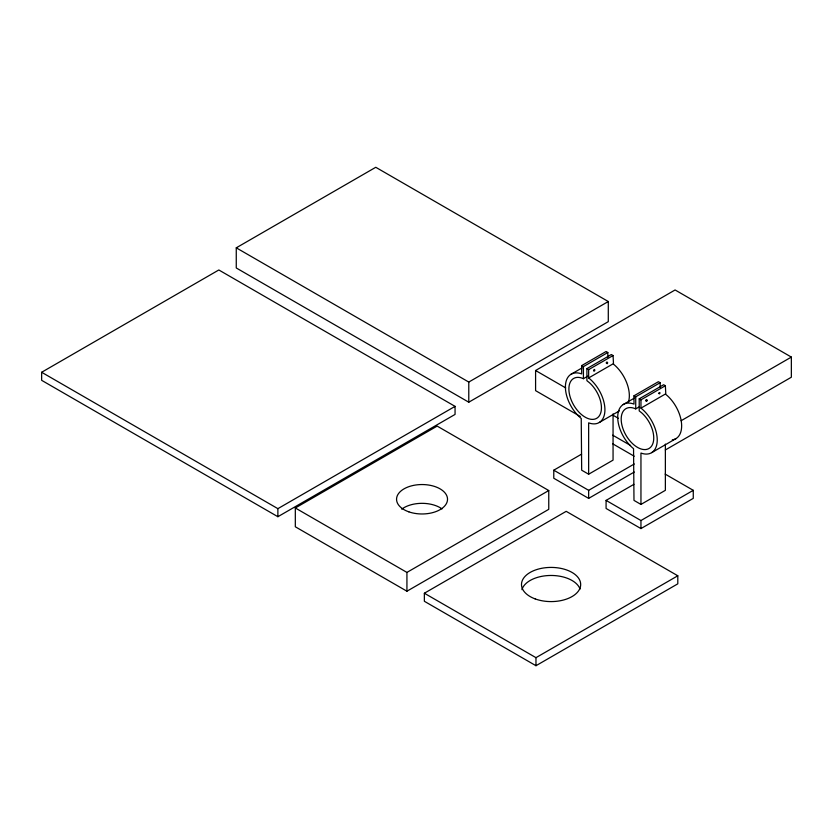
<?xml version="1.0" encoding="UTF-8"?>
<svg xmlns="http://www.w3.org/2000/svg" width="833" height="833" viewBox="0 0 833 833"><rect width="100%" height="100%" fill="white"/><g stroke="black" fill="none" stroke-linecap="round" stroke-linejoin="round"><path stroke-width="1.25" d="M606.112 362.855L606.965 363.126L606.82 361.97M659.538 392.76L658.476 393.53M645.971 399.798L646.772 400.048L645.971 401.037M236.26 247.828L375.766 167.287L608.288 301.525L608.288 321.663L468.781 402.204L236.26 267.966L236.26 247.828L468.781 382.066L608.288 301.525M41.65 372.268L218.829 269.975L455.057 406.369L455.057 414.418L277.878 516.71L41.65 380.327L41.65 372.268L277.878 508.661L455.057 406.369M295.319 507.984L437.158 426.1L548.76 490.533L548.76 509.327L406.931 591.211L295.319 526.779L295.319 507.984L406.931 572.417L548.76 490.533M580.299 416.458L535.588 390.646L535.588 370.508L675.094 289.967L791.35 357.086L791.35 377.224L665.338 449.976M613.057 413.897L613.057 460.128L588.65 474.216L581.673 470.197L581.236 418.478A27.947 16.139 60 0 1 565.399 386.71A27.947 16.139 60 0 1 581.684 373.902L581.673 365.604L606.091 351.505L607.83 352.515L607.83 357.347M581.673 365.604L583.423 366.603L607.83 352.515M570.917 374.34L582.007 367.926M587.859 376.12L583.423 378.692L581.299 377.89A23.022 13.286 60 0 0 571.698 401.152A23.022 13.286 60 0 0 598.427 416.937A23.022 13.286 60 0 0 589.389 382.67L586.911 380.702L586.911 368.623L611.318 354.525L613.067 355.535L613.505 364.177A27.947 16.139 60 0 1 628.301 402.391M586.911 368.623L588.65 369.633L613.067 355.535M588.65 474.216L588.65 422.852A27.947 16.139 60 0 0 604.925 410.044A27.947 16.139 60 0 0 589.087 378.276L588.65 377.943L613.067 363.844M665.369 444.093L665.369 490.325L640.952 504.423L633.986 500.394L633.549 448.675A27.947 16.139 60 0 1 617.711 416.906A27.947 16.139 60 0 1 633.996 404.099L633.986 395.8L658.403 381.701L660.142 382.711L660.142 387.543M633.986 395.8L635.725 396.81L660.142 382.711M623.219 404.536L634.319 398.132M639.057 406.962L635.725 408.888L633.611 408.087A23.022 13.286 60 0 0 624 431.348A23.022 13.286 60 0 0 650.729 447.134A23.022 13.286 60 0 0 641.702 412.866L639.213 410.908L639.213 398.82L663.63 384.731L665.369 385.741L665.817 394.384A27.947 16.139 60 0 1 681.342 421.696A27.947 16.139 60 0 1 672.283 439.886M599.416 422.414L619.388 410.888M639.213 398.82L640.962 399.83L665.369 385.741M640.952 504.423L640.952 453.048A27.947 16.139 60 0 0 657.237 440.251A27.947 16.139 60 0 0 641.4 408.472L640.962 408.139L665.369 394.04M634.277 472.03L588.65 498.384L553.778 478.246L553.778 470.197L581.601 454.131M681.092 420.738L791.35 357.086M651.718 452.621L676.136 438.522M553.778 470.197L588.65 490.325L634.277 463.981M424.361 593.231L566.201 511.337L677.802 575.78L677.802 583.829L535.973 665.713L424.361 601.28L424.361 593.231L535.973 657.664L677.802 575.78M665.15 474.092L693.264 490.325L693.264 498.373L640.952 528.58L606.08 508.453L606.08 500.394L633.913 484.327M606.08 500.394L640.952 520.531L693.264 490.325M593.533 370.831L594.345 369.415M535.588 370.508L565.763 387.939M612.713 415.042L618.305 418.27M612.713 435.18L630.602 445.499M612.838 443.885L634.215 456.224M640.962 399.83L640.962 408.139M640.952 520.531L640.952 528.58M635.725 396.81L635.725 408.888M588.65 369.633L588.65 377.943M588.65 490.325L588.65 498.384M583.423 366.603L583.423 378.692M535.973 657.664L535.973 665.713M468.781 382.066L468.781 402.204M406.931 572.417L406.931 591.211M277.878 508.661L277.878 516.71M401.735 509.161A25.479 14.713 0 0 1 442.011 508.911M521.927 589.649A29.592 17.087 0 0 1 550.571 575.468A29.592 17.087 0 0 1 580.06 589.056M606.695 363.198C607.611 365.208 608.205 360.47 606.695 363.198M658.997 393.395C659.923 395.415 660.517 390.667 658.997 393.395M593.929 370.487C594.533 372.757 595.647 367.915 593.929 370.487M646.231 400.683C646.845 402.953 647.959 398.122 646.231 400.683M408.847 511.847A25.479 14.713 0 0 0 447.519 499.561A25.479 14.713 0 0 0 409.753 486.368A25.479 14.713 0 0 0 408.847 511.847M535.14 598.896A29.592 17.087 0 0 0 580.653 585.276A29.592 17.087 0 0 0 537.462 569.335A29.592 17.087 0 0 0 535.14 598.896"/></g></svg>
